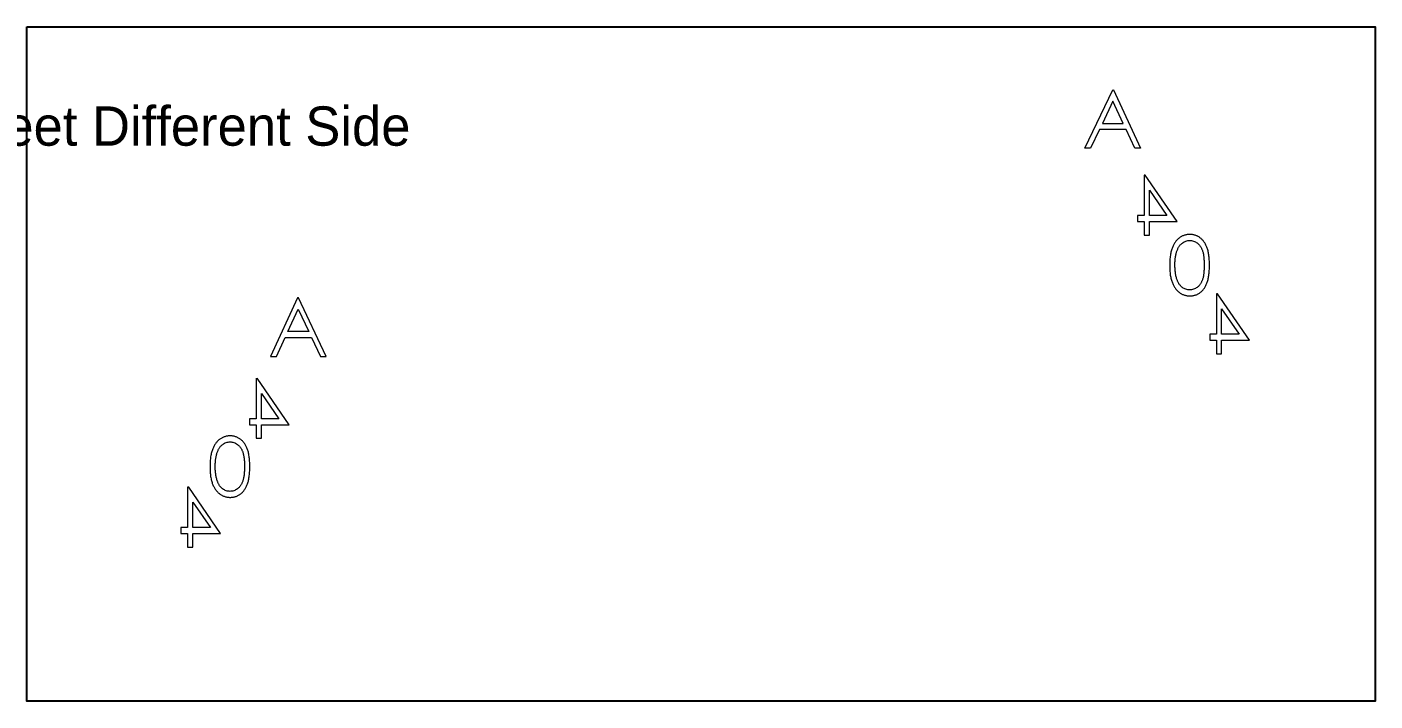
# Model space of a CAD drawing. Header units: inches. Extents: x -9.1 to 72, y -1.4 to 36.
# Drawn here: x 48 to 72, y 12 to 24 of the extents above; entities that cross this region are included whole.
import ezdxf

# ---------------------------------------------------------------- set-up
doc = ezdxf.new("R2010")
doc.units = ezdxf.units.IN
doc.header["$MEASUREMENT"] = 0

msp = doc.modelspace()

# ---------------------------------------------------------------- linework, layer by layer
at = {"color": 3, "linetype": 'Continuous', "lineweight": 15}
for p, q in [((66.834, 21.841), (67.329, 22.883)), ((67.329, 22.883), (67.342, 22.883)), ((67.342, 22.883), (67.823, 21.841)), ((67.334, 22.68), (67.146, 22.282)), ((67.518, 22.282), (67.334, 22.68)), ((67.095, 22.175), (66.937, 21.841)), ((67.567, 22.175), (67.095, 22.175)), ((67.146, 22.282), (67.518, 22.282)), ((67.721, 21.841), (67.567, 22.175)), ((66.937, 21.841), (66.834, 21.841)), ((67.823, 21.841), (67.721, 21.841)), ((67.889, 21.363), (67.889, 20.642)), ((67.908, 21.363), (67.889, 21.363)), ((68.477, 20.535), (67.908, 21.363)), ((67.983, 20.642), (67.983, 21.094)), ((67.983, 21.094), (68.293, 20.642)), ((67.769, 20.642), (67.769, 20.535)), ((67.889, 20.642), (67.769, 20.642)), ((68.293, 20.642), (67.983, 20.642)), ((67.769, 20.535), (67.889, 20.535)), ((67.889, 20.535), (67.889, 20.295)), ((67.983, 20.295), (67.983, 20.535)), ((67.983, 20.535), (68.477, 20.535)), ((67.889, 20.295), (67.983, 20.295)), ((69.176, 19.251), (69.176, 18.53)), ((69.195, 19.251), (69.176, 19.251)), ((69.764, 18.423), (69.195, 19.251)), ((52.819, 19.178), (52.338, 18.136)), ((52.643, 18.577), (52.827, 18.975)), ((52.833, 19.178), (52.819, 19.178)), ((52.827, 18.975), (53.016, 18.577)), ((53.327, 18.136), (52.833, 19.178)), ((69.269, 18.53), (69.269, 18.982)), ((69.269, 18.982), (69.58, 18.53)), ((53.016, 18.577), (52.643, 18.577)), ((69.056, 18.53), (69.056, 18.423)), ((69.176, 18.53), (69.056, 18.53)), ((69.58, 18.53), (69.269, 18.53)), ((52.44, 18.136), (52.594, 18.47)), ((52.594, 18.47), (53.066, 18.47)), ((53.066, 18.47), (53.225, 18.136)), ((69.056, 18.423), (69.176, 18.423)), ((69.176, 18.423), (69.176, 18.182)), ((69.269, 18.182), (69.269, 18.423)), ((69.269, 18.423), (69.764, 18.423)), ((52.338, 18.136), (52.44, 18.136)), ((53.225, 18.136), (53.327, 18.136)), ((69.176, 18.182), (69.269, 18.182)), ((52.079, 17.745), (52.079, 17.024)), ((52.667, 16.917), (52.098, 17.745)), ((52.173, 17.024), (52.173, 17.476)), ((52.173, 17.476), (52.483, 17.024)), ((51.959, 17.024), (51.959, 16.917)), ((52.079, 17.024), (51.959, 17.024)), ((51.959, 16.917), (52.079, 16.917)), ((52.079, 16.917), (52.079, 16.677)), ((52.483, 17.024), (52.173, 17.024)), ((52.173, 16.677), (52.173, 16.917)), ((52.173, 16.917), (52.667, 16.917)), ((52.079, 16.677), (52.173, 16.677)), ((50.861, 15.809), (50.861, 15.088)), ((50.88, 15.809), (50.861, 15.809)), ((51.448, 14.981), (50.88, 15.809)), ((50.954, 15.088), (50.954, 15.54)), ((50.954, 15.54), (51.265, 15.088)), ((50.741, 15.088), (50.741, 14.981)), ((50.861, 15.088), (50.741, 15.088)), ((50.741, 14.981), (50.861, 14.981)), ((50.861, 14.981), (50.861, 14.741)), ((51.265, 15.088), (50.954, 15.088)), ((50.954, 14.741), (50.954, 14.981)), ((50.954, 14.981), (51.448, 14.981)), ((50.861, 14.741), (50.954, 14.741))]:
    msp.add_line(p, q, dxfattribs=at)
msp.add_lwpolyline([(48, 24), (72, 24), (72, 12), (48, 12)], close=True)
for points, knots in [([(68.704, 20.307), (68.695, 20.306), (68.679, 20.306), (68.654, 20.303), (68.631, 20.299), (68.608, 20.292), (68.585, 20.284), (68.563, 20.274), (68.541, 20.262), (68.521, 20.248), (68.501, 20.233), (68.482, 20.215), (68.464, 20.196), (68.447, 20.175), (68.432, 20.152), (68.417, 20.127), (68.404, 20.101), (68.391, 20.072), (68.38, 20.042), (68.37, 20.009), (68.362, 19.973), (68.356, 19.935), (68.35, 19.895), (68.347, 19.851), (68.345, 19.806), (68.344, 19.775), (68.344, 19.759)], [0, 0, 0, 0, 0.033788, 0.067194, 0.099862, 0.132567, 0.165151, 0.197913, 0.231319, 0.265083, 0.299255, 0.334399, 0.369943, 0.406284, 0.444064, 0.482998, 0.523354, 0.565537, 0.609613, 0.656391, 0.705885, 0.758325, 0.813832, 0.872795, 0.934722, 1, 1, 1, 1]), ([(68.438, 19.759), (68.438, 19.772), (68.438, 19.796), (68.439, 19.832), (68.442, 19.866), (68.446, 19.898), (68.451, 19.929), (68.457, 19.958), (68.464, 19.985), (68.472, 20.011), (68.481, 20.034), (68.491, 20.056), (68.502, 20.077), (68.514, 20.096), (68.526, 20.113), (68.54, 20.128), (68.554, 20.142), (68.574, 20.158), (68.6, 20.174), (68.633, 20.189), (68.666, 20.198), (68.689, 20.199), (68.7, 20.2)], [0, 0, 0, 0, 0.065681, 0.128486, 0.188175, 0.245106, 0.299448, 0.350823, 0.399942, 0.446672, 0.491255, 0.533376, 0.573853, 0.612526, 0.649597, 0.685532, 0.720106, 0.753838, 0.818925, 0.880493, 0.940311, 1, 1, 1, 1]), ([(68.7, 20.2), (68.712, 20.199), (68.735, 20.198), (68.769, 20.189), (68.802, 20.175), (68.828, 20.158), (68.848, 20.143), (68.862, 20.129), (68.875, 20.114), (68.887, 20.098), (68.898, 20.081), (68.909, 20.062), (68.918, 20.042), (68.927, 20.02), (68.934, 19.996), (68.941, 19.97), (68.946, 19.942), (68.95, 19.91), (68.954, 19.876), (68.956, 19.839), (68.958, 19.8), (68.958, 19.773), (68.958, 19.759)], [0, 0, 0, 0, 0.060387, 0.120883, 0.182755, 0.247811, 0.281299, 0.315088, 0.349702, 0.384857, 0.420966, 0.458511, 0.497175, 0.537602, 0.580503, 0.627468, 0.678388, 0.733983, 0.793747, 0.857714, 0.926698, 1, 1, 1, 1]), ([(69.052, 19.759), (69.052, 19.775), (69.052, 19.808), (69.049, 19.855), (69.046, 19.899), (69.041, 19.941), (69.035, 19.979), (69.027, 20.015), (69.019, 20.047), (69.008, 20.077), (68.997, 20.105), (68.984, 20.131), (68.97, 20.154), (68.955, 20.177), (68.939, 20.197), (68.922, 20.216), (68.903, 20.233), (68.884, 20.249), (68.863, 20.262), (68.842, 20.274), (68.821, 20.284), (68.798, 20.292), (68.775, 20.299), (68.752, 20.303), (68.728, 20.306), (68.712, 20.306), (68.704, 20.307)], [0, 0, 0, 0, 0.068595, 0.133246, 0.194313, 0.251279, 0.304513, 0.354235, 0.400481, 0.443411, 0.484015, 0.523252, 0.561042, 0.5979, 0.633518, 0.668314, 0.702496, 0.736685, 0.770293, 0.803437, 0.835913, 0.86846, 0.900847, 0.933467, 0.966258, 1, 1, 1, 1]), ([(68.344, 19.759), (68.344, 19.743), (68.345, 19.712), (68.347, 19.666), (68.35, 19.623), (68.355, 19.583), (68.362, 19.545), (68.37, 19.51), (68.379, 19.477), (68.391, 19.446), (68.403, 19.418), (68.416, 19.392), (68.431, 19.367), (68.446, 19.344), (68.463, 19.323), (68.481, 19.304), (68.5, 19.286), (68.52, 19.27), (68.541, 19.257), (68.562, 19.244), (68.585, 19.234), (68.607, 19.226), (68.631, 19.22), (68.654, 19.215), (68.679, 19.212), (68.695, 19.212), (68.704, 19.212)], [0, 0, 0, 0, 0.065063, 0.126773, 0.185516, 0.240765, 0.29298, 0.34225, 0.388919, 0.432776, 0.474628, 0.514775, 0.553606, 0.591426, 0.628028, 0.663804, 0.698984, 0.733591, 0.767628, 0.801208, 0.834264, 0.866981, 0.89972, 0.932702, 0.966176, 1, 1, 1, 1]), ([(68.477, 19.497), (68.474, 19.506), (68.467, 19.525), (68.459, 19.555), (68.453, 19.585), (68.447, 19.617), (68.443, 19.651), (68.44, 19.686), (68.438, 19.722), (68.438, 19.747), (68.438, 19.759)], [0, 0, 0, 0, 0.110588, 0.224542, 0.342503, 0.464324, 0.590756, 0.722227, 0.858843, 1, 1, 1, 1]), ([(68.958, 19.759), (68.958, 19.745), (68.958, 19.718), (68.956, 19.679), (68.954, 19.642), (68.951, 19.608), (68.946, 19.577), (68.941, 19.548), (68.934, 19.522), (68.927, 19.498), (68.918, 19.477), (68.909, 19.457), (68.899, 19.438), (68.887, 19.42), (68.875, 19.404), (68.862, 19.389), (68.848, 19.376), (68.828, 19.36), (68.802, 19.344), (68.769, 19.329), (68.735, 19.32), (68.712, 19.319), (68.7, 19.318)], [0, 0, 0, 0, 0.072951, 0.141584, 0.205926, 0.265301, 0.320597, 0.371817, 0.41879, 0.461699, 0.502134, 0.540804, 0.578181, 0.614297, 0.649678, 0.684299, 0.718359, 0.752081, 0.817652, 0.879722, 0.939966, 1, 1, 1, 1]), ([(68.704, 19.212), (68.712, 19.212), (68.728, 19.212), (68.752, 19.215), (68.775, 19.219), (68.798, 19.226), (68.82, 19.233), (68.842, 19.244), (68.863, 19.255), (68.883, 19.269), (68.902, 19.284), (68.921, 19.301), (68.938, 19.32), (68.954, 19.34), (68.969, 19.363), (68.983, 19.387), (68.996, 19.413), (69.008, 19.44), (69.018, 19.471), (69.027, 19.503), (69.035, 19.539), (69.041, 19.577), (69.046, 19.619), (69.049, 19.663), (69.052, 19.71), (69.052, 19.742), (69.052, 19.759)], [0, 0, 0, 0, 0.033787, 0.066622, 0.099285, 0.131361, 0.163585, 0.196104, 0.228902, 0.262158, 0.295991, 0.330218, 0.36506, 0.400951, 0.43762, 0.475708, 0.515381, 0.556414, 0.599765, 0.646424, 0.696431, 0.749782, 0.806573, 0.867436, 0.931887, 1, 1, 1, 1]), ([(68.7, 19.318), (68.689, 19.319), (68.666, 19.32), (68.632, 19.329), (68.6, 19.343), (68.574, 19.359), (68.554, 19.375), (68.54, 19.388), (68.528, 19.403), (68.515, 19.419), (68.504, 19.436), (68.494, 19.455), (68.485, 19.476), (68.48, 19.49), (68.477, 19.497)], [0, 0, 0, 0, 0.112813, 0.225394, 0.339595, 0.459675, 0.521735, 0.583926, 0.648174, 0.713881, 0.781004, 0.851451, 0.924051, 1, 1, 1, 1]), ([(51.618, 16.721), (51.61, 16.721), (51.593, 16.72), (51.569, 16.718), (51.545, 16.713), (51.522, 16.706), (51.499, 16.698), (51.477, 16.688), (51.456, 16.676), (51.435, 16.663), (51.415, 16.647), (51.396, 16.63), (51.379, 16.61), (51.362, 16.589), (51.346, 16.566), (51.332, 16.542), (51.318, 16.515), (51.306, 16.487), (51.295, 16.456), (51.285, 16.423), (51.277, 16.387), (51.27, 16.349), (51.265, 16.309), (51.261, 16.266), (51.259, 16.22), (51.259, 16.189), (51.259, 16.173)], [0, 0, 0, 0, 0.033788, 0.067194, 0.099862, 0.132567, 0.165151, 0.197913, 0.231319, 0.265083, 0.299255, 0.334399, 0.369943, 0.406284, 0.444064, 0.482998, 0.523354, 0.565537, 0.609613, 0.656391, 0.705885, 0.758325, 0.813832, 0.872795, 0.934722, 1, 1, 1, 1]), ([(51.352, 16.173), (51.352, 16.186), (51.353, 16.21), (51.354, 16.246), (51.357, 16.28), (51.36, 16.313), (51.366, 16.343), (51.371, 16.372), (51.379, 16.399), (51.387, 16.425), (51.396, 16.449), (51.406, 16.471), (51.417, 16.491), (51.429, 16.51), (51.441, 16.527), (51.455, 16.543), (51.469, 16.556), (51.489, 16.572), (51.515, 16.589), (51.547, 16.604), (51.581, 16.612), (51.604, 16.613), (51.615, 16.614)], [0, 0, 0, 0, 0.065681, 0.128486, 0.188175, 0.245106, 0.299448, 0.350823, 0.399942, 0.446672, 0.491255, 0.533376, 0.573853, 0.612526, 0.649597, 0.685532, 0.720106, 0.753838, 0.818925, 0.880493, 0.940311, 1, 1, 1, 1]), ([(51.615, 16.614), (51.627, 16.613), (51.65, 16.612), (51.684, 16.604), (51.716, 16.589), (51.742, 16.572), (51.762, 16.557), (51.776, 16.543), (51.789, 16.528), (51.801, 16.512), (51.813, 16.495), (51.823, 16.476), (51.833, 16.456), (51.841, 16.434), (51.849, 16.411), (51.855, 16.385), (51.861, 16.356), (51.865, 16.324), (51.869, 16.29), (51.871, 16.254), (51.873, 16.214), (51.873, 16.187), (51.873, 16.173)], [0, 0, 0, 0, 0.060387, 0.120883, 0.182755, 0.247811, 0.281299, 0.315088, 0.349702, 0.384857, 0.420966, 0.458511, 0.497175, 0.537602, 0.580503, 0.627468, 0.678388, 0.733983, 0.793747, 0.857714, 0.926698, 1, 1, 1, 1]), ([(51.966, 16.173), (51.966, 16.189), (51.966, 16.222), (51.964, 16.269), (51.961, 16.314), (51.956, 16.355), (51.95, 16.393), (51.942, 16.429), (51.933, 16.462), (51.923, 16.491), (51.911, 16.519), (51.899, 16.545), (51.885, 16.569), (51.87, 16.591), (51.853, 16.611), (51.836, 16.63), (51.818, 16.647), (51.798, 16.663), (51.778, 16.676), (51.757, 16.688), (51.735, 16.698), (51.713, 16.706), (51.69, 16.713), (51.667, 16.718), (51.643, 16.72), (51.626, 16.721), (51.618, 16.721)], [0, 0, 0, 0, 0.068595, 0.133246, 0.194313, 0.251279, 0.304513, 0.354235, 0.400481, 0.443411, 0.484015, 0.523252, 0.561042, 0.5979, 0.633518, 0.668314, 0.702496, 0.736685, 0.770293, 0.803437, 0.835913, 0.86846, 0.900847, 0.933467, 0.966258, 1, 1, 1, 1]), ([(51.259, 16.173), (51.259, 16.157), (51.259, 16.126), (51.261, 16.08), (51.265, 16.038), (51.27, 15.997), (51.277, 15.959), (51.285, 15.924), (51.294, 15.891), (51.305, 15.861), (51.317, 15.832), (51.331, 15.806), (51.345, 15.781), (51.361, 15.758), (51.378, 15.737), (51.396, 15.718), (51.415, 15.7), (51.435, 15.685), (51.456, 15.671), (51.477, 15.659), (51.499, 15.649), (51.522, 15.64), (51.545, 15.634), (51.569, 15.629), (51.593, 15.626), (51.61, 15.626), (51.618, 15.626)], [0, 0, 0, 0, 0.065063, 0.126773, 0.185516, 0.240765, 0.29298, 0.34225, 0.388919, 0.432776, 0.474628, 0.514775, 0.553606, 0.591426, 0.628028, 0.663804, 0.698984, 0.733591, 0.767628, 0.801208, 0.834264, 0.866981, 0.89972, 0.932702, 0.966176, 1, 1, 1, 1]), ([(51.392, 15.911), (51.388, 15.921), (51.382, 15.94), (51.374, 15.969), (51.367, 16), (51.362, 16.031), (51.358, 16.065), (51.354, 16.1), (51.352, 16.136), (51.352, 16.161), (51.352, 16.173)], [0, 0, 0, 0, 0.110588, 0.224542, 0.342503, 0.464324, 0.590756, 0.722227, 0.858843, 1, 1, 1, 1]), ([(51.873, 16.173), (51.873, 16.159), (51.873, 16.132), (51.871, 16.093), (51.869, 16.056), (51.865, 16.022), (51.861, 15.991), (51.855, 15.962), (51.849, 15.936), (51.841, 15.913), (51.833, 15.891), (51.823, 15.871), (51.813, 15.852), (51.802, 15.835), (51.79, 15.818), (51.776, 15.804), (51.762, 15.79), (51.742, 15.774), (51.716, 15.758), (51.683, 15.743), (51.649, 15.734), (51.626, 15.733), (51.615, 15.733)], [0, 0, 0, 0, 0.072951, 0.141584, 0.205926, 0.265301, 0.320597, 0.371817, 0.41879, 0.461699, 0.502134, 0.540804, 0.578181, 0.614297, 0.649678, 0.684299, 0.718359, 0.752081, 0.817652, 0.879722, 0.939966, 1, 1, 1, 1]), ([(51.618, 15.626), (51.626, 15.626), (51.643, 15.626), (51.667, 15.629), (51.69, 15.633), (51.713, 15.64), (51.735, 15.648), (51.756, 15.658), (51.777, 15.67), (51.798, 15.683), (51.817, 15.698), (51.835, 15.715), (51.853, 15.734), (51.868, 15.755), (51.884, 15.777), (51.898, 15.801), (51.911, 15.827), (51.922, 15.855), (51.933, 15.885), (51.942, 15.917), (51.949, 15.953), (51.956, 15.992), (51.961, 16.033), (51.964, 16.077), (51.966, 16.124), (51.966, 16.156), (51.966, 16.173)], [0, 0, 0, 0, 0.033787, 0.066622, 0.099285, 0.131361, 0.163585, 0.196104, 0.228902, 0.262158, 0.295991, 0.330218, 0.36506, 0.400951, 0.43762, 0.475708, 0.515381, 0.556414, 0.599765, 0.646424, 0.696431, 0.749782, 0.806573, 0.867436, 0.931887, 1, 1, 1, 1]), ([(51.615, 15.733), (51.603, 15.733), (51.58, 15.734), (51.547, 15.743), (51.514, 15.757), (51.488, 15.773), (51.469, 15.789), (51.455, 15.802), (51.442, 15.817), (51.43, 15.833), (51.419, 15.851), (51.409, 15.869), (51.4, 15.89), (51.394, 15.904), (51.392, 15.911)], [0, 0, 0, 0, 0.112813, 0.225394, 0.339595, 0.459675, 0.521735, 0.583926, 0.648174, 0.713881, 0.781004, 0.851451, 0.924051, 1, 1, 1, 1])]:
    msp.add_open_spline(points, degree=3, knots=knots, dxfattribs=at)

# ---------------------------------------------------------------- texts
msp.add_text('Same Sheet Different Side', height=0.69984).set_placement((43.748, 21.886))

doc.saveas('drawing.dxf')
